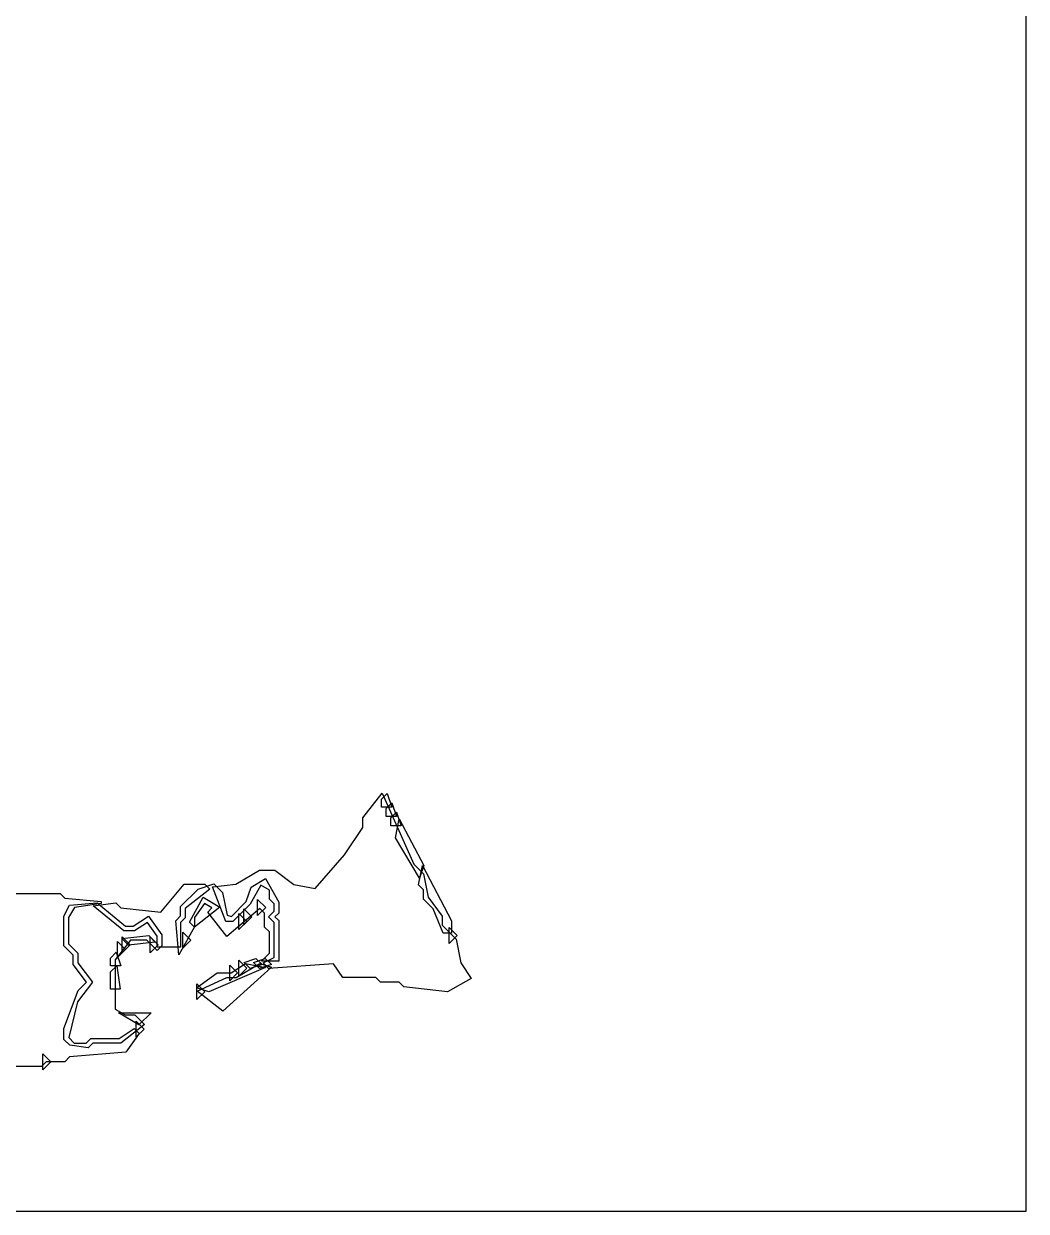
# Model space of a CAD drawing. Header units: millimetres. Extents: x 0 to 296, y 0 to 296.
# Drawn here: x 190 to 295.8, y 0 to 125.3 of the extents above; entities that cross this region are included whole.
import ezdxf

# ---------------------------------------------------------------- set-up
doc = ezdxf.new("R2010")
doc.units = ezdxf.units.MM
for name, color, linetype in [('CUT_OUTLINE', 5, 'Continuous'), ('ENG_D', 3, 'Continuous'), ('ENG_K', 2, 'Continuous'), ('ENG_L', 4, 'Continuous')]:
    doc.layers.add(name, color=color, linetype=linetype)

msp = doc.modelspace()

# ---------------------------------------------------------------- linework, layer by layer
at = {"layer": 'CUT_OUTLINE'}
msp.add_lwpolyline([(0, 0), (295.8, 0), (295.8, 295.8), (0, 295.8), (0, 0)], close=True, dxfattribs=at)
at = {"layer": 'ENG_D'}
for points in [[(228.37, 44.09), (228.85, 42.65), (227.77, 42.65), (227.77, 43.49), (228.37, 44.09)], [(228.26, 41.66), (228.26, 42.5), (228.86, 43.1), (229.34, 41.66), (228.26, 41.66)], [(228.76, 41.51), (229.36, 42.12), (229.84, 40.67), (228.76, 40.67), (228.76, 41.51)], [(229.64, 41.4), (232.23, 36.5), (231.78, 35.16), (229.23, 39.4), (229.64, 41.4)], [(235.16, 30.63), (235.16, 29.33), (234.26, 29.33), (233.23, 31.91), (232.21, 32.93), (232.21, 33.92), (231.69, 34.43), (232.1, 36.47), (235.16, 30.63)], [(209.45, 31.57), (209.87, 32), (209.1, 32.46), (208.05, 30.98), (208.05, 30.01), (206.4, 27.04), (206.07, 30.66), (206.57, 31.16), (206.57, 32.15), (208.41, 33.99), (210.09, 34.55), (210.99, 33.65), (211.47, 31.25), (211.93, 31.09), (213.5, 32.67), (214.01, 34.18), (215.54, 35.1), (216.92, 32.6), (216.92, 31.45), (216.53, 31.06), (216.92, 30.67), (216.92, 26.38), (215.1, 26.38), (215.94, 27.22), (215.94, 29.48), (215.44, 29.97), (215.44, 31.45), (214.94, 31.96), (211.46, 28.98), (209.45, 31.57)], [(197.78, 32.55), (200.74, 30.07), (201.57, 30.07), (203.18, 31.15), (204.6, 29.17), (204.6, 28), (204.1, 27.51), (203.02, 28.59), (201.27, 28.59), (199.67, 26.54), (199.67, 21.34), (200.72, 20.71), (201.74, 20.71), (202.75, 19.7), (200.25, 17.75), (197.3, 17.75), (196.8, 17.24), (194.87, 17.52), (194.24, 18.14), (194.24, 19.27), (195.76, 23.31), (196.63, 24.18), (195.23, 26.05), (195.23, 27.01), (194.24, 28), (194.24, 31.12), (194.83, 32.28), (197.78, 32.55)], [(234.92, 29.93), (235.76, 29.09), (234.92, 28.25), (234.92, 29.93)], [(214.88, 25.6), (214.25, 26.24), (215.51, 26.66), (216.15, 26.02), (214.88, 25.6)], [(208.25, 23.58), (210.43, 25.14), (211.92, 25.14), (213.42, 26.14), (215.53, 25.72), (209.54, 23.15), (208.25, 23.58)], [(208.3, 24.01), (209.14, 23.17), (208.3, 22.33), (208.3, 24.01)], [(192.03, 14.93), (192.03, 16.62), (192.87, 15.78), (192.03, 14.93)]]:
    msp.add_lwpolyline(points, close=True, dxfattribs=at)
at = {"layer": 'ENG_K'}
for points in [[(216.43, 32.44), (215.94, 32.93), (215.94, 33.88), (215.04, 34.41), (213.92, 32.39), (212.09, 30.57), (211.33, 30.57), (209.92, 34.23), (212.41, 34.5), (214.88, 35.99), (216.51, 35.99), (218.51, 34.49), (220.77, 34.04), (223.88, 37.62), (225.8, 40.5), (225.8, 41.5), (227.83, 44.11), (231.18, 36.62), (232.19, 35.62), (232.68, 33.13), (234.18, 31.14), (234.18, 30.18), (235.64, 28.72), (236.14, 26.23), (237.24, 24.56), (234.72, 23.16), (230.12, 23.68), (229.64, 24.16), (227.67, 24.16), (227.17, 24.65), (223.69, 24.65), (222.71, 26.12), (215.84, 25.63), (215.27, 26.2), (216.43, 26.77), (216.43, 30.46), (215.83, 31.06), (216.43, 31.65), (216.43, 32.44)], [(209.65, 34), (207.06, 31.93), (207.06, 30.96), (206.57, 30.46), (206.57, 27.85), (204.1, 27.85), (204.1, 29.01), (203.06, 30.48), (201.71, 29.58), (200.57, 29.58), (197.35, 32.21), (199.75, 32.55), (200.27, 32.03), (204.49, 31.57), (206.95, 34.51), (209.14, 34.51), (209.65, 34)], [(203.9, 28.41), (201.06, 28.09), (200.36, 28.78), (203.21, 29.1), (203.9, 28.41)], [(201.25, 28.1), (200.41, 27.26), (200.41, 28.94), (201.25, 28.1)], [(203.37, 28.94), (204.21, 28.1), (203.37, 27.26), (203.37, 28.94)], [(200.76, 27.61), (199.91, 26.77), (199.91, 28.45), (200.76, 27.61)], [(199.17, 26.72), (199.78, 27.33), (200.26, 25.88), (199.17, 25.88), (199.17, 26.72)], [(199.17, 25.25), (199.84, 25.91), (200.2, 23.42), (199.17, 23.42), (199.17, 25.25)], [(216.17, 25.74), (211.02, 21.12), (208.32, 23.23), (211.45, 24.65), (212.42, 24.65), (214.92, 26.15), (216.17, 25.74)], [(202.17, 19.66), (200.01, 20.95), (203.47, 20.95), (202.17, 19.66)], [(201.89, 18.39), (201.89, 20.07), (202.73, 19.23), (201.89, 18.39)]]:
    msp.add_lwpolyline(points, close=True, dxfattribs=at)
msp.add_lwpolyline([(188.9, 33.52), (193.85, 33.52), (194.36, 33.02), (198.19, 32.67), (198.19, 32.47), (195.38, 32.06), (194.74, 30.99), (194.74, 28.2), (195.72, 27.22), (195.72, 26.21), (197.26, 24.16), (195.7, 22.08), (194.76, 18.32), (195.33, 17.75), (196.61, 17.75), (197.1, 18.24), (200.09, 18.24), (201.67, 19.3), (202.21, 18.76), (200.79, 16.77), (194.85, 16.28), (194.35, 15.78), (192.37, 15.78), (191.88, 15.28), (168.01, 15.28)], dxfattribs=at)
at = {"layer": 'ENG_L'}
for points in [[(208.03, 29.99), (207.5, 30.52), (208.94, 33.13), (210.7, 32.07), (208.03, 29.99)], [(214.7, 31.2), (214.7, 32.89), (215.55, 32.05), (214.7, 31.2)], [(212.73, 31.41), (213.57, 30.57), (212.73, 29.72), (212.73, 31.41)], [(214.07, 31.06), (213.23, 30.22), (213.23, 31.9), (214.07, 31.06)], [(207.66, 28.59), (206.82, 27.75), (206.82, 29.44), (207.66, 28.59)], [(212.73, 26.48), (213.57, 25.64), (212.73, 24.79), (212.73, 26.48)], [(215.16, 26.02), (213.9, 25.6), (213.26, 26.24), (214.52, 26.66), (215.16, 26.02)], [(211.75, 24.3), (211.75, 25.98), (212.59, 25.14), (211.75, 24.3)]]:
    msp.add_lwpolyline(points, close=True, dxfattribs=at)

doc.saveas('drawing.dxf')
